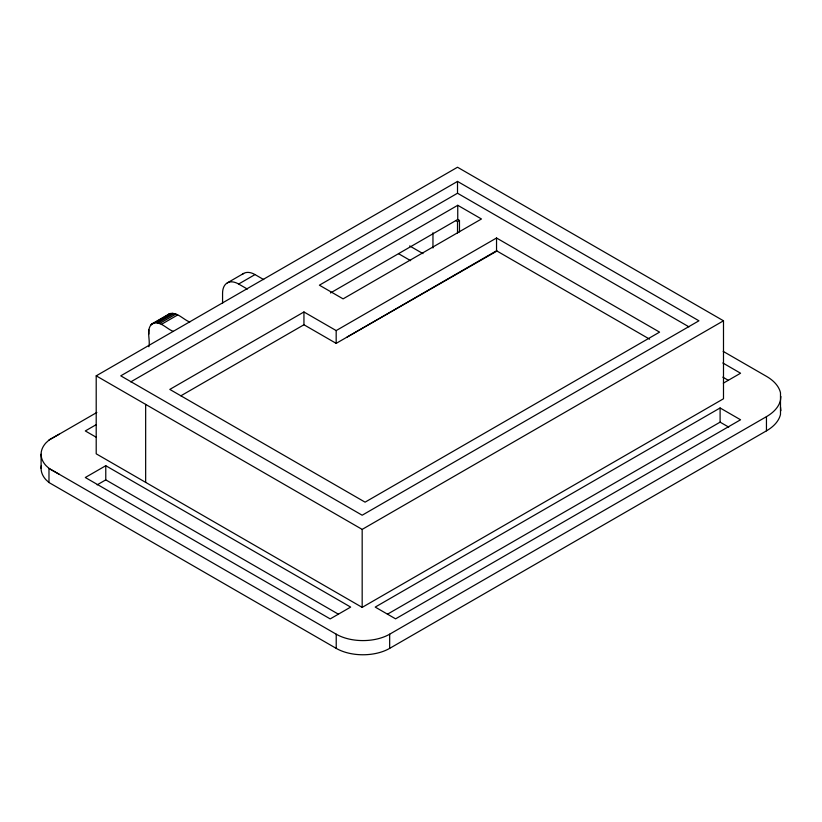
<?xml version="1.0" encoding="UTF-8"?>
<svg xmlns="http://www.w3.org/2000/svg" width="822" height="822" viewBox="0 0 822 822"><rect width="100%" height="100%" fill="white"/><g stroke="black" fill="none" stroke-linecap="round" stroke-linejoin="round"><path stroke-width="1.23" d="M173.421 331.43C166.845 329.211 159.427 319.522 151.741 324.002C145.854 329.941 150.498 339.609 148.895 346.75M780.9 396.502L780.489 400.222A49.371 28.503 0 0 1 766.453 416.662L389.669 634.194A37.791 21.824 0 0 1 336.219 634.194L48.981 468.355L48.981 482.535L336.219 648.373A37.791 21.824 0 0 0 389.669 648.373L766.453 430.841A49.371 28.503 0 0 0 780.489 414.401L780.489 392.782A49.371 28.503 0 0 0 766.453 376.342L723.175 351.364M168.109 314.549C175.805 310.069 183.214 319.758 189.79 321.988M151.741 324.002L169.383 313.798M150.673 325.07L152.851 323.806M154.454 322.82L170.822 313.367M156.036 322.727L172.404 313.274M157.721 322.974L174.089 313.521M227.273 282.902L243.641 273.449M159.489 323.539L175.857 314.086M161.287 324.433L177.655 314.98M222.567 303.318L222.567 293.31A22.739 13.131 60 0 1 238.647 284.032L255.015 274.579L263.728 279.603M96.205 375.839L457.515 167.236L723.494 320.796L723.494 398.773L362.173 607.376L96.205 453.816L96.205 375.839L362.173 529.399L723.494 320.796M457.515 181.415L120.762 375.839L362.173 515.219L698.936 320.796L457.515 181.415L457.515 193.232L130.76 381.881M48.981 440.109L96.852 412.459M457.751 205.295L319.388 285.183L343.093 298.869L481.466 218.981L457.751 205.295L457.751 219.474L330.475 292.961M96.338 424.584L85.303 430.944L96.082 437.16M455.809 220.604L457.515 221.591L459.467 220.46L459.467 231.917M303.945 311.97L169.805 389.412L365.081 502.16L659.583 332.129L496.539 238L336.177 330.578L303.945 311.97L303.945 324.762L180.891 395.803M105.771 465.704L85.303 477.51L330.197 618.904L350.665 607.088L105.771 465.704L105.771 479.873L338.479 614.229M303.945 324.762L336.177 343.37L496.539 250.792L649.627 339.178M496.95 251.029L347.11 337.061M97.15 484.857L105.771 479.873M723.339 383.165L740.571 373.219L722.836 362.975M720.103 407.969L375.222 607.088L395.588 618.843L740.56 419.775L720.103 407.969L720.103 422.148L387.419 614.219M59.194 434.201L49.495 439.626L45.898 442.935A42.282 24.413 0 0 0 45.898 465.519L49.495 468.828L59.194 474.253M457.515 193.232L688.97 326.858M457.751 219.474L459.467 220.46M722.836 377.154L728.374 380.35M720.103 422.148L728.724 427.121M409.675 245.942L422.981 253.628M398.567 253.71L410.64 260.677M238.647 284.032L247.36 289.056M48.981 482.535L45.898 479.699A42.282 24.413 0 0 1 41.408 465.478M780.489 406.962L780.9 410.681M148.844 329.858L148.895 334.051M766.453 416.662L766.453 430.841M496.539 238L496.539 250.792M457.515 221.591L457.515 233.037M432.958 232.77L432.958 247.977M389.669 634.194L389.669 648.373M362.173 529.399L362.173 607.376M336.177 330.578L336.177 343.37M336.219 634.194L336.219 648.373M145.658 404.393L145.658 482.37M41.1 454.227L41.1 468.406M242.254 274.476A22.739 13.131 60 0 1 255.015 274.579"/></g></svg>
